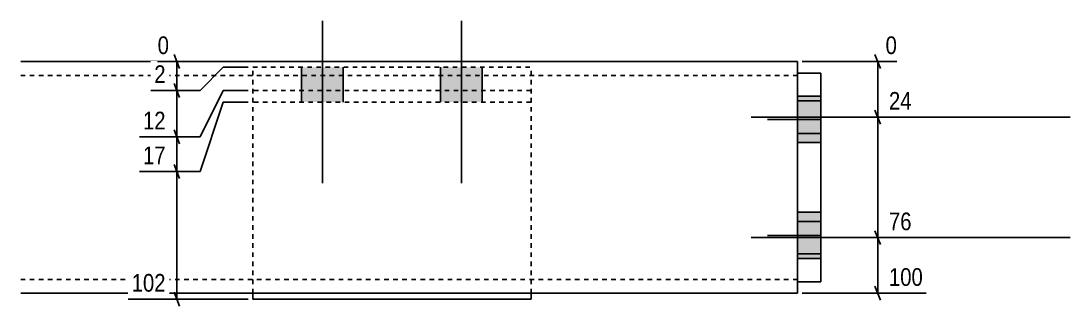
# Model space of a CAD drawing. Header units: millimetres. Extents: x -10 to 33523, y 3 to 809.
# Drawn here: x 24978.4 to 25430.9, y 9.3 to 132.3 of the extents above; entities that cross this region are included whole.
import ezdxf

# ---------------------------------------------------------------- set-up
doc = ezdxf.new("R2010")
doc.units = ezdxf.units.MM
doc.linetypes.add('DXK_LINE_DOT2', pattern=[3.9198, 1.9599, -1.9599])
doc.layers.add('MÅLSÆTNING', color=7, linetype='Continuous')
doc.layers.add('STÅL', color=7, linetype='Continuous')
doc.styles.add('Arial Narrow', font='ARIALN.TTF', dxfattribs={"height": 0.2})

msp = doc.modelspace()

# ---------------------------------------------------------------- hatches: boundary and pattern name
at = {"layer": 'STÅL', "linetype": 'Continuous'}
for points in [[(25117.42, 112.3), (25099.42, 112.3), (25099.42, 102.3), (25117.42, 102.3)], [(25177.42, 112.3), (25159.42, 112.3), (25159.42, 102.3), (25177.42, 102.3)], [(25117.42, 102.3), (25099.42, 102.3), (25099.42, 97.3), (25117.42, 97.3)], [(25177.42, 102.3), (25159.42, 102.3), (25159.42, 97.3), (25177.42, 97.3)], [(25323.41, 79.8), (25323.41, 99.8), (25313.41, 99.8), (25313.41, 79.8)], [(25313.41, 97.8), (25313.41, 83.8), (25323.41, 83.8), (25323.41, 97.8)], [(25313.41, 97.8), (25313.41, 83.8), (25323.41, 83.8), (25323.41, 97.8)], [(25323.41, 29.8), (25323.41, 49.8), (25313.41, 49.8), (25313.41, 29.8)], [(25313.41, 45.8), (25313.41, 31.8), (25323.41, 31.8), (25323.41, 45.8)], [(25313.41, 45.8), (25313.41, 31.8), (25323.41, 31.8), (25323.41, 45.8)]]:
    msp.add_hatch(color=96, dxfattribs=at).paths.add_polyline_path(points)

# ---------------------------------------------------------------- linework, layer by layer
at = {"layer": 'MÅLSÆTNING', "color": 7, "linetype": 'Continuous'}
for p, q in [((25346.75, 117.8), (25349.15, 111.8)), ((25045.64, 102.3), (25045.64, 114.8)), ((25315.41, 114.8), (25356.22, 114.8)), ((25347.95, 90.8), (25347.95, 114.8)), ((25055.64, 102.3), (25065.64, 112.3)), ((25055.64, 102.3), (25065.64, 112.3)), ((25065.64, 112.3), (25076.42, 112.3)), ((25065.64, 112.3), (25076.42, 112.3)), ((25044.44, 105.3), (25046.84, 99.3)), ((25034.46, 102.3), (25055.64, 102.3)), ((25045.64, 82.3), (25045.64, 102.3)), ((25055.64, 82.3), (25065.64, 102.3)), ((25055.64, 82.3), (25065.64, 102.3)), ((25065.64, 102.3), (25076.42, 102.3)), ((25065.64, 102.3), (25076.42, 102.3)), ((25055.64, 67.3), (25065.64, 97.3)), ((25055.64, 67.3), (25065.64, 97.3)), ((25065.64, 97.3), (25076.42, 97.3)), ((25065.64, 97.3), (25076.42, 97.3)), ((25315.41, 90.8), (25364.01, 90.8)), ((25349.15, 87.8), (25346.75, 93.8)), ((25347.95, 38.8), (25347.95, 90.8)), ((25029.58, 82.3), (25055.64, 82.3)), ((25029.58, 82.3), (25055.64, 82.3)), ((25046.84, 79.3), (25044.44, 85.3)), ((25044.44, 85.3), (25046.84, 79.3)), ((25045.64, 67.3), (25045.64, 82.3)), ((25046.84, 64.3), (25044.44, 70.3)), ((25046.84, 64.3), (25044.44, 70.3)), ((25029.58, 67.3), (25055.64, 67.3)), ((25029.58, 67.3), (25055.64, 67.3)), ((25045.64, 12.3), (25045.64, 67.3)), ((25346.75, 41.8), (25349.15, 35.8)), ((25346.75, 41.8), (25349.15, 35.8)), ((25315.41, 38.8), (25364.01, 38.8)), ((25315.41, 38.8), (25364.01, 38.8)), ((25347.95, 14.8), (25347.95, 38.8)), ((25044.44, 15.3), (25046.84, 9.3)), ((25315.41, 14.8), (25368.89, 14.8)), ((25349.15, 11.8), (25346.75, 17.8)), ((25076.42, 12.3), (25024.71, 12.3))]:
    msp.add_line(p, q, dxfattribs=at)
at = {"layer": 'STÅL', "color": 96, "linetype": 'Continuous'}
for p, q in [((25108.42, 132.3), (25108.42, 62.3)), ((25168.42, 132.3), (25168.42, 62.3)), ((25099.42, 112.3), (25099.42, 102.3)), ((25117.42, 112.3), (25117.42, 102.3)), ((25159.42, 112.3), (25159.42, 102.3)), ((25177.42, 112.3), (25177.42, 102.3)), ((25099.42, 102.3), (25099.42, 97.3)), ((25117.42, 102.3), (25117.42, 97.3)), ((25159.42, 102.3), (25159.42, 97.3)), ((25177.42, 102.3), (25177.42, 97.3)), ((25313.41, 99.8), (25323.41, 99.8)), ((25323.41, 97.8), (25313.41, 97.8)), ((25323.41, 97.8), (25313.41, 97.8)), ((25430.91, 90.8), (25293.41, 90.8)), ((25430.91, 90.8), (25293.41, 90.8)), ((25300.41, 89.8), (25323.41, 89.8)), ((25323.41, 83.8), (25313.41, 83.8)), ((25323.41, 83.8), (25313.41, 83.8)), ((25313.41, 79.8), (25323.41, 79.8)), ((25313.41, 49.8), (25323.41, 49.8)), ((25323.41, 45.8), (25313.41, 45.8)), ((25323.41, 45.8), (25313.41, 45.8)), ((25430.91, 38.8), (25293.41, 38.8)), ((25430.91, 38.8), (25293.41, 38.8)), ((25300.41, 39.8), (25323.41, 39.8)), ((25323.41, 31.8), (25313.41, 31.8)), ((25323.41, 31.8), (25313.41, 31.8)), ((25313.41, 29.8), (25323.41, 29.8))]:
    msp.add_line(p, q, dxfattribs=at)
at = {"layer": 'STÅL', "color": 2, "linetype": 'Continuous'}
for p, q in [((25313.41, 114.8), (24978.42, 114.8)), ((25313.41, 114.8), (25313.41, 113.89)), ((25313.41, 113.89), (25313.41, 109.8)), ((25313.41, 19.8), (25313.41, 109.8)), ((25323.41, 109.8), (25313.41, 109.8)), ((25323.41, 109.8), (25323.41, 19.8)), ((25323.41, 19.8), (25313.41, 19.8)), ((25313.41, 14.8), (25313.41, 19.8)), ((24978.42, 14.8), (25313.41, 14.8)), ((25078.42, 12.3), (25078.42, 14.8)), ((25198.42, 12.3), (25198.42, 14.8)), ((25198.42, 12.3), (25078.42, 12.3))]:
    msp.add_line(p, q, dxfattribs=at)
at = {"layer": 'STÅL', "color": 7, "linetype": 'DXK_LINE_DOT2'}
for p, q in [((25313.41, 108.8), (24978.42, 108.8)), ((25078.42, 14.8), (25078.42, 112.3)), ((25078.42, 112.3), (25198.42, 112.3)), ((25198.42, 14.8), (25198.42, 112.3)), ((25313.41, 109.8), (25313.41, 102.8)), ((25198.42, 102.3), (25078.42, 102.3)), ((25313.41, 19.8), (25313.41, 102.8)), ((25198.42, 97.3), (25078.42, 97.3)), ((25313.41, 20.8), (24978.42, 20.8))]:
    msp.add_line(p, q, dxfattribs=at)

# ---------------------------------------------------------------- next in the draw order: wipeouts: each hides what was drawn before it
at = {"color": 0, "linetype": 'Continuous'}
for points in [[(25357.82, 116.4), (25357.82, 127.6), (25349.75, 127.6), (25349.75, 116.4)], [(25042.39, 103.9), (25042.39, 115.1), (25034.31, 115.1), (25034.31, 103.9)], [(25364.16, 92.4), (25364.16, 103.6), (25351.21, 103.6), (25351.21, 92.4)], [(25042.39, 83.9), (25042.39, 95.1), (25029.44, 95.1), (25029.44, 83.9)], [(25042.39, 68.9), (25042.39, 80.1), (25029.44, 80.1), (25029.44, 68.9)], [(25364.16, 40.4), (25364.16, 51.6), (25351.21, 51.6), (25351.21, 40.4)], [(25369.03, 16.4), (25369.03, 27.6), (25351.21, 27.6), (25351.21, 16.4)], [(25042.39, 13.9), (25042.39, 25.1), (25024.56, 25.1), (25024.56, 13.9)]]:
    msp.add_wipeout(points, dxfattribs=at).dxf.layer = 'MÅLSÆTNING'

# ---------------------------------------------------------------- next in the draw order: linework, layer by layer
at = {"layer": 'MÅLSÆTNING', "color": 7, "linetype": 'Continuous'}
for p, q in [((25044.44, 117.8), (25046.84, 111.8)), ((25076.42, 114.8), (25037.37, 114.8)), ((25046.84, 99.3), (25044.44, 105.3)), ((25034.46, 102.3), (25055.64, 102.3)), ((25315.41, 90.8), (25364.01, 90.8)), ((25349.15, 87.8), (25346.75, 93.8))]:
    msp.add_line(p, q, dxfattribs=at)

# ---------------------------------------------------------------- next in the draw order: texts
at = {"layer": 'MÅLSÆTNING', "color": 3, "linetype": 'Continuous', "style": 'Arial Narrow'}
for s, height, p in [('0', 7.64, (25351.35, 118)), ('2', 7.64, (25035.91, 105.5)), ('24', 7.635, (25352.81, 94)), ('12', 7.635, (25031.04, 85.5)), ('17', 7.635, (25031.04, 70.5)), ('76', 7.635, (25352.81, 42)), ('102', 7.635, (25026.16, 15.5)), ('100', 7.635, (25352.81, 18))]:
    msp.add_text(s, height=height, dxfattribs=at).set_placement(p)

# ---------------------------------------------------------------- next in the draw order: wipeouts: each hides what was drawn before it
at = {"color": 0, "linetype": 'Continuous'}
msp.add_wipeout([(25043.84, 116.4), (25043.84, 127.6), (25035.77, 127.6), (25035.77, 116.4)], dxfattribs=at).dxf.layer = 'MÅLSÆTNING'

# ---------------------------------------------------------------- next in the draw order: texts
at = {"layer": 'MÅLSÆTNING', "color": 3, "linetype": 'Continuous', "style": 'Arial Narrow'}
msp.add_text('0', height=7.64, dxfattribs=at).set_placement((25037.37, 118))

doc.saveas('drawing.dxf')
